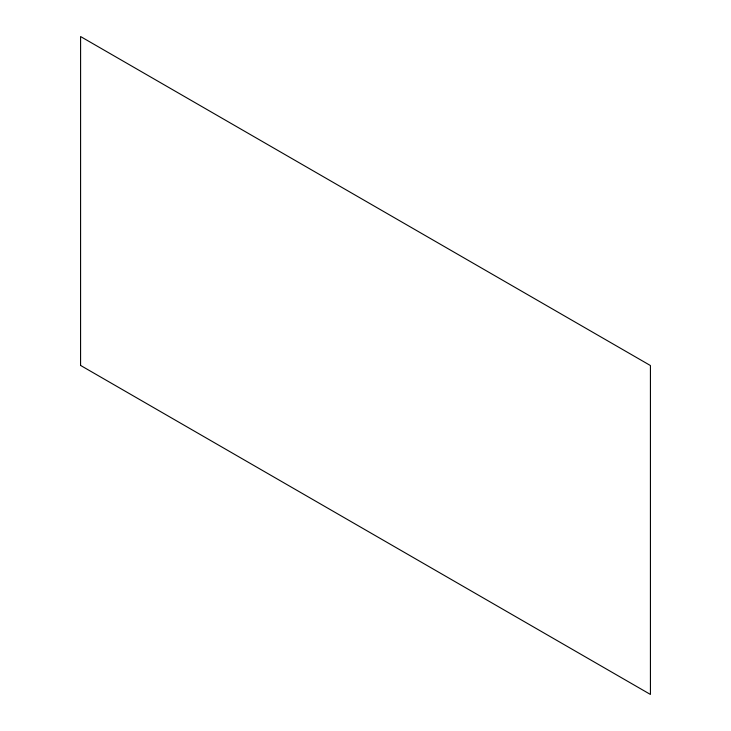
<?xml version="1.0" encoding="UTF-8"?>
<svg xmlns="http://www.w3.org/2000/svg" width="731" height="731" viewBox="0 0 731 731"><rect width="100%" height="100%" fill="white"/><g stroke="black" fill="none" stroke-linecap="round" stroke-linejoin="round"><path stroke-width="1.1" d="M80.574 365.463L80.593 36.55L650.426 365.537L650.426 694.441L80.593 365.445"/></g></svg>
